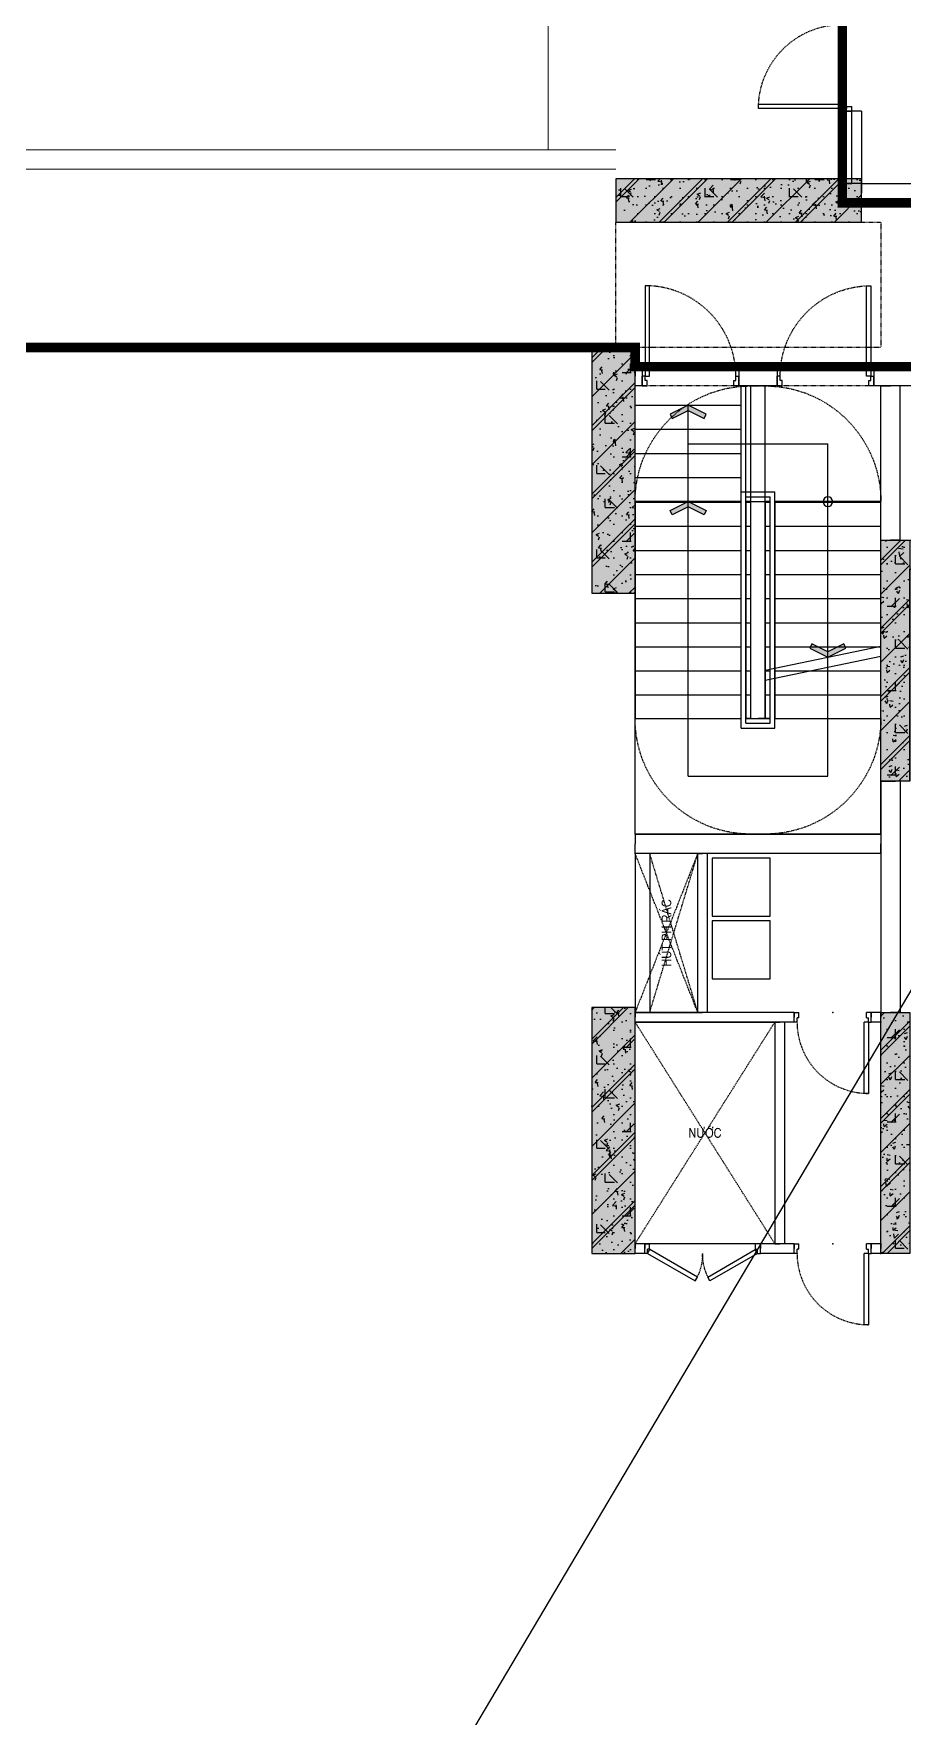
# Model space of a CAD drawing. Header units: millimetres. Extents: x 379264 to 1158416, y -283062 to 356890.
# Drawn here: x 977436.7 to 977617.1, y -9033.1 to -8683.7 of the extents above; entities that cross this region are included whole.
import ezdxf
from ezdxf.enums import TextEntityAlignment as Align

# ---------------------------------------------------------------- set-up
doc = ezdxf.new("R2010")
doc.units = ezdxf.units.MM
for name, pattern in [('CENTER', [2, 1.25, -0.25, 0.25, -0.25]), ('keyplan TANG 1$0$Core 1A$0$Hidden10.5', [1.5, 1, -0.5]), ('keyplan TANG 1$0$mb tang 1 TWC$0$Core 1A$0$Hidden10.5', [1.5, 1, -0.5]), ('keyplan TANG 1$0$mb tang 1 TWC$0$Hidden10.5', [1.5, 1, -0.5]), ('keyplan TANG 1$0$mb tang 1 TWC$0$Hidden21', [3, 2, -1])]:
    doc.linetypes.add(name, pattern=pattern)
for name, color, linetype in [('12PM. GRID', 8, 'CENTER'), ('BLOCK A - CHI TIET THANG 1$0$Dim 100', 1, 'Continuous'), ('BLOCK C - CHI TIET THANG 8$0$DnW', 20, 'Continuous'), ('keyplan TANG 1$0$Concrete Line', 250, 'Continuous'), ('keyplan TANG 1$0$mb tang 1 TWC$0$Brick Wall', 250, 'Continuous'), ('keyplan TANG 1$0$mb tang 1 TWC$0$Concrete Line', 250, 'Continuous'), ('keyplan TANG 1$0$mb tang 1 TWC$0$Curtain Line', 250, 'Continuous'), ('keyplan TANG 1$0$mb tang 1 TWC$0$Door', 250, 'Continuous'), ('keyplan TANG 1$0$mb tang 1 TWC$0$Furniture', 250, 'Continuous'), ('keyplan TANG 1$0$mb tang 1 TWC$0$Glass', 250, 'Continuous'), ('keyplan TANG 1$0$mb tang 1 TWC$0$Lift Car', 250, 'Continuous'), ('keyplan TANG 1$0$mb tang 1 TWC$0$Opening Hidden', 250, 'keyplan TANG 1$0$mb tang 1 TWC$0$Core 1A$0$Hidden10.5'), ('keyplan TANG 1$0$mb tang 1 TWC$0$Opening Line', 250, 'Continuous'), ('keyplan TANG 1$0$mb tang 1 TWC$0$Opening Text', 250, 'Continuous'), ('keyplan TANG 1$0$mb tang 1 TWC$0$Staircase', 250, 'Continuous'), ('keyplan TANG 1$0$mb tang 1 TWC$0$Staircase Break', 250, 'Continuous'), ('keyplan TANG 1$0$mb tang 1 TWC$0$Staircase Direction', 250, 'Continuous'), ('keyplan TANG 1$0$mb tang 1 TWC$0$Staircase Hidden', 250, 'keyplan TANG 1$0$mb tang 1 TWC$0$Hidden21'), ('keyplan TANG 1$0$MB_Cot tang 1$0$Concrete Hatch', 250, 'Continuous'), ('keyplan TANG 1$0$MB_Cot tang 1$0$Concrete Line', 250, 'Continuous'), ('keyplan TANG 1$0$MB_Cot tang 1$0$Concrete Solid', 250, 'Continuous'), ('keyplan TANG 1$0$Opening Hidden', 250, 'keyplan TANG 1$0$Core 1A$0$Hidden10.5'), ('keyplan TANG 1$0$Opening Line', 250, 'Continuous'), ('keyplan TANG 1$0$Opening Text', 250, 'Continuous')]:
    doc.layers.add(name, color=color, linetype=linetype)
for name, color, linetype, lineweight in [('keyplan TANG 1$0$Hatch vat lieu', 250, 'Continuous', 5), ('keyplan TANG 1$0$mb tang 1 TWC$0$Ghi chu ban ve', 250, 'Continuous', 20), ('keyplan TANG 1$0$Net Thay khac', 250, 'Continuous', 15)]:
    doc.layers.add(name, color=color, linetype=linetype, lineweight=lineweight)
doc.styles.add('[PMDC2013]STYLE', font='arial.ttf', dxfattribs={"width": 0.8})
doc.styles.add('keyplan TANG 1$0$mb tang 1 TWC$0$Core 1A$0$VNI-HelveC', font='VHELVCN_0.TTF')
doc.styles.add('keyplan TANG 1$0$mb tang 1 TWC$0$VNI-HelveC', font='VHELVCN_0.TTF')
doc.styles.add('keyplan TANG 1$0$VNI-HelveC', font='VHELVCN_0.TTF')
doc.dimstyles.new('BLOCK A - CHI TIET THANG 1$0$Dim 50 (A1-A2)', dxfattribs={"dimscale": 50, "dimtxt": 2.5, "dimasz": 0.7, "dimexe": 1, "dimexo": 1, "dimgap": 1, "dimtad": 1, "dimdec": 0, "dimzin": 12, "dimdsep": 46, "dimtxsty": '[PMDC2013]STYLE', "dimblk": 'ARCHTICK', "dimcen": 0, "dimdle": 1, "dimclrd": 2, "dimclre": 2, "dimclrt": 4, "dimadec": 0, "dimazin": 0, "dimtfac": 1, "dimtdec": 0, "dimtix": 1, "dimtmove": 2, "dimatfit": 3, "dimldrblk": 'ARCHTICK', "dimfxl": 1, "dimtolj": 1, "dimtzin": 0, "dimarcsym": 0})

# ---------------------------------------------------------------- blocks, each defined once
blk = doc.blocks.new('*U28')
at = {"layer": 'keyplan TANG 1$0$Opening Hidden'}
for p, q in [((0, 0), (500, 1650)), ((500, 0), (0, 1650))]:
    blk.add_line(p, q, dxfattribs=at)
at = {"layer": 'keyplan TANG 1$0$Opening Line'}
blk.add_lwpolyline([(0, 0), (500, 5.684341886080801e-14), (500, 1650), (0, 1650)], close=True, dxfattribs=at)
at = {"layer": 'keyplan TANG 1$0$Opening Text', "style": 'keyplan TANG 1$0$VNI-HelveC'}
blk.add_attdef('OPENING', text='', height=100, dxfattribs=at).set_placement((750, 1325.000000000007), align=Align.MIDDLE_CENTER)
blk = doc.blocks.new('keyplan TANG 1$0$A$Cec98b088')
at = {"layer": 'keyplan TANG 1$0$Opening Line'}
blk.add_blockref('*U28', (77201.54539237634, 14749.74043433764), dxfattribs=at)
blk = doc.blocks.new('keyplan TANG 1$0$mb tang 1 TWC$0$Door 1800-1')
at = {"color": 0, "linetype": 'ByBlock'}
for p, q in [((29.99999962575384, 100.0000000003201), (29.9999996257684, 970.0000000003201)), ((29.9999996257684, 970.0000000003201), (74.9999996257684, 970.0000000003201)), ((74.9999996257684, 970.0000000003201), (74.99999962575384, 100.0000000003201)), ((1724.999999999985, 970.0000000003201), (1725, 100.0000000003201)), ((1769.999999999985, 970.0000000003201), (1724.999999999985, 970.0000000003201)), ((1770, 100.0000000003201), (1769.999999999985, 970.0000000003201)), ((29.99999962575384, 100.0000000003201), (-3.742461558431387e-07, 100.000000000131)), ((-3.742461558431387e-07, 100.000000000131), (0, 0)), ((0, 0), (50, 4.074536263942719e-10)), ((29.99999962575384, 100.0000000003201), (29.99999979416316, 55.00000000033469)), ((29.99999962575384, 100.0000000003201), (74.99999962575384, 100.0000000003201)), ((49.99999979417771, 55.00000000046566), (29.99999979416316, 55.00000000033469)), ((49.99999979417771, 55.00000000046566), (50, 4.074536263942719e-10)), ((1770, 100.0000000003201), (1725, 100.0000000003201)), ((1749.999999831576, 55.00000000046566), (1769.999999831591, 55.00000000033469)), ((1749.999999831576, 55.00000000046566), (1749.999999625754, 4.074536263942719e-10)), ((1799.999999625754, 0), (1749.999999625754, 4.074536263942719e-10)), ((1770, 100.0000000003201), (1800, 100.000000000131)), ((1770, 100.0000000003201), (1769.999999831591, 55.00000000033469)), ((1800, 100.000000000131), (1799.999999625754, 0))]:
    blk.add_line(p, q, dxfattribs=at)
at = {"color": 0, "linetype": 'keyplan TANG 1$0$mb tang 1 TWC$0$Hidden10.5'}
for centre, start, end in [((29.99999962575384, 100.0000000003201), 0, 90), ((1770, 100.0000000003201), 90, 180)]:
    blk.add_arc(centre, 870.0000001871231, start, end, dxfattribs=at)
blk = doc.blocks.new('*U169')
at = {"layer": 'keyplan TANG 1$0$mb tang 1 TWC$0$Door'}
blk.add_blockref('keyplan TANG 1$0$mb tang 1 TWC$0$Door 1800-1', (0, 0), dxfattribs=at)
blk = doc.blocks.new('keyplan TANG 1$0$mb tang 1 TWC$0$A$C1c2797fe')
at = {"layer": 'keyplan TANG 1$0$mb tang 1 TWC$0$Brick Wall'}
for p, q in [((82000.24281773671, 21450.00000999356), (79525.24281748233, 21449.99998584425)), ((79525.24281748233, 21449.99998584425), (79525.24281845806, 21349.99998584425)), ((79525.24281943378, 21249.99998584425), (79525.24281845806, 21349.99998584425)), ((82000.24281773671, 21450.00000999356), (82000.24281871243, 21350.00000999356)), ((82000.24281968817, 21250.00000999356), (82000.24281871243, 21350.00000999356)), ((82000.24281968817, 21250.00000999356), (79525.24281943378, 21249.99998584425))]:
    blk.add_line(p, q, dxfattribs=at)
blk = doc.blocks.new('keyplan TANG 1$0$mb tang 1 TWC$0$Arrow 60')
at = {"linetype": 'ByBlock', "lineweight": -2}
h = blk.add_hatch(color=0, dxfattribs=at)
h.paths.add_polyline_path([(1.875, 0.9375000000000001), (1.651393202249892, 1.384713595499924), (0, 0.5590169943748364), (-1.651393202250176, 1.384713595499924), (-1.875, 0.9375000000001494), (0, 0)], flags=17)
h.paths.add_polyline_path([(1.651393202249892, 1.384713595499925), (1.875, 0.9375), (0, 0), (-1.875, 0.9375000000001492), (-1.651393202250176, 1.384713595499925), (0, 0.5590169943748364)])
blk.add_hatch(color=0, dxfattribs=at).paths.add_polyline_path([(1.651393202249892, 1.384713595499925), (1.875, 0.9375), (0, 0), (-1.875, 0.9375000000001492), (-1.651393202250176, 1.384713595499925), (0, 0.5590169943748364)])
at = {"color": 0, "linetype": 'ByBlock', "lineweight": -2}
blk.add_lwpolyline([(1.651393202249892, 1.384713595499925), (1.875, 0.9375), (0, 0), (-1.875, 0.9375000000001492), (-1.651393202250176, 1.384713595499925), (0, 0.5590169943748364)], close=True, dxfattribs=at)
blk = doc.blocks.new('keyplan TANG 1$0$mb tang 1 TWC$0$Dot')
at = {"linetype": 'ByBlock', "lineweight": -2}
h = blk.add_hatch(color=0, dxfattribs=at)
edge = h.paths.add_edge_path()
edge.add_arc((0, 0), 0.5, 0, 360)
at = {"color": 0, "linetype": 'ByBlock', "lineweight": -2}
blk.add_line((-1.110223024625157e-16, -1), (5.551115123125783e-17, 1), dxfattribs=at)
blk.add_circle((0, 0), 0.5, dxfattribs=at)
blk = doc.blocks.new('*U164')
at = {"layer": 'keyplan TANG 1$0$mb tang 1 TWC$0$Staircase'}
h = blk.add_hatch(dxfattribs=at)
h.set_pattern_fill('_USER', color=256, scale=250, angle=90, pattern_type=0)
h.set_pattern_definition([(90, (2200, 2550), (-250, 1.530808498934192e-14), [])])
h.paths.add_polyline_path([(1200, 2550), (3450, 2550), (3450, 1450), (1200, 1450)])
h.paths.add_polyline_path([(1200, 1400), (3450, 1400), (3450, 1350), (1200, 1350)])
h.paths.add_polyline_path([(1200, 1200), (3450, 1200), (3450, 1150), (1200, 1150)])
h.paths.add_polyline_path([(1200, 1100), (3450.000000000001, 1100), (3450.000000000001, 0), (1200, 0)])
for p, q in [((0, 0), (0, 2550)), ((0, 2550), (4650, 2550)), ((1200, 1450), (1200, 2550)), ((3450, 1450), (3450, 2550)), ((1100, 1100), (1100, 1450)), ((1100, 1450), (3550, 1450)), ((1150, 1150), (1150, 1400)), ((1150, 1400), (3500, 1400)), ((1200, 1150), (1200, 1400)), ((1200, 1400), (1200, 1350)), ((3450, 1150), (3450, 1400)), ((3500, 1150), (3500, 1400)), ((3550, 1100), (3550, 1450)), ((1200, 1350), (3450, 1350)), ((1100, 1100), (3550, 1100)), ((1150, 1150), (3500, 1150)), ((1200, 1200), (3450, 1200)), ((1200, 1200), (1200, 1150)), ((1200, 0), (1200, 1100)), ((3450, 0), (3450, 1100)), ((0, 0), (4650, 0))]:
    blk.add_line(p, q, dxfattribs=at)
for points in [[(1200, 2550), (3450, 2550), (3450, 1450), (1200, 1450)], [(1200, 1400), (3450, 1400), (3450, 1350), (1200, 1350)], [(1200, 1200), (3450, 1200), (3450, 1150), (1200, 1150)], [(1200, 1100), (3450.000000000001, 1100), (3450.000000000001, 0), (1200, 0)]]:
    blk.add_lwpolyline(points, close=True, dxfattribs=at)
at = {"layer": 'keyplan TANG 1$0$mb tang 1 TWC$0$Staircase Break'}
for p, q in [((1597.852911065573, 1350), (1847.852911065573, 2550)), ((1700, 1350), (1950, 2550))]:
    blk.add_line(p, q, dxfattribs=at)
at = {"layer": 'keyplan TANG 1$0$mb tang 1 TWC$0$Staircase Direction'}
for p, q in [((599.9999999999999, 550), (599.9999999999997, 2000)), ((599.9999999999997, 2000), (4050.000000000002, 2000)), ((4050.000000000001, 550), (4050.000000000002, 2000)), ((599.9999999999999, 550), (4050.000000000001, 550))]:
    blk.add_line(p, q, dxfattribs=at)
at = {"layer": 'keyplan TANG 1$0$mb tang 1 TWC$0$Staircase Hidden'}
for p, q in [((4650, 2550), (4650, 0)), ((4650.000000000001, 1200), (4650.000000000001, 1350))]:
    blk.add_line(p, q, dxfattribs=at)
for centre, start, end in [((1200, 1350), 90, 180), ((3450.000000000001, 1350), 7.016709298534877e-15, 90), ((1200, 1200), 180, 270), ((3450.000000000001, 1200), 270, 7.016709298534877e-15)]:
    blk.add_arc(centre, 1200, start, end, dxfattribs=at)
at = {"layer": 'keyplan TANG 1$0$mb tang 1 TWC$0$Staircase Direction', "yscale": 100, "zscale": 100}
for name, p, xscale, rotation in [('keyplan TANG 1$0$mb tang 1 TWC$0$Arrow 60', (1835.416666666667, 2000), 100, 270), ('keyplan TANG 1$0$mb tang 1 TWC$0$Dot', (3450, 2000), 100, 270), ('keyplan TANG 1$0$mb tang 1 TWC$0$Arrow 60', (3450, 550), -100, 90)]:
    blk.add_blockref(name, p, dxfattribs=dict(at, xscale=xscale, rotation=rotation))
blk = doc.blocks.new('keyplan TANG 1$0$mb tang 1 TWC$0$Door 1000-1')
at = {"color": 0, "linetype": 'ByBlock'}
blk.add_lwpolyline([(30, 100), (75, 100), (75, 1040.000000000015), (30, 1040.000000000015)], close=True, dxfattribs=at)
for points in [[(50, 55), (30, 55), (30, 100), (0, 100), (0, 0), (50, 0), (50, 55)], [(950.0000000000146, 55), (970.0000000000146, 55), (970.0000000000146, 100), (1000.000000000015, 100), (1000.000000000015, 0), (950.0000000000146, 0), (950.0000000000146, 55)]]:
    blk.add_lwpolyline(points, dxfattribs=at)
at = {"color": 0, "linetype": 'keyplan TANG 1$0$mb tang 1 TWC$0$Hidden10.5'}
blk.add_arc((30, 100), 940.0000000000146, 0, 90, dxfattribs=at)
blk = doc.blocks.new('*U1418')
at = {"layer": 'keyplan TANG 1$0$mb tang 1 TWC$0$Door', "xscale": -1, "rotation": 180}
blk.add_blockref('keyplan TANG 1$0$mb tang 1 TWC$0$Door 1000-1', (0, 110), dxfattribs=at)
blk = doc.blocks.new('keyplan TANG 1$0$mb tang 1 TWC$0$Door 800-1')
at = {"color": 0, "linetype": 'ByBlock'}
for p, q in [((29.99999962575384, 100.0000000003201), (29.9999996257684, 840.0000000003201)), ((29.9999996257684, 840.0000000003201), (74.9999996257684, 840.0000000003201)), ((74.9999996257684, 840.0000000003201), (74.99999962575384, 100.0000000003201)), ((29.99999962575384, 100.0000000003201), (-3.742461558431387e-07, 100.000000000131)), ((-3.742461558431387e-07, 100.000000000131), (0, 0)), ((0, 0), (50, 4.074536263942719e-10)), ((29.99999962575384, 100.0000000003201), (29.99999979416316, 55.00000000033469)), ((29.99999962575384, 100.0000000003201), (74.99999962575384, 100.0000000003201)), ((49.99999979417771, 55.00000000046566), (29.99999979416316, 55.00000000033469)), ((49.99999979417771, 55.00000000046566), (50, 4.074536263942719e-10)), ((749.9999999304418, 55.00000000046566), (769.9999999304564, 55.00000000033469)), ((749.9999999304418, 55.00000000046566), (749.9999997246196, 4.074536263942719e-10)), ((799.9999997246196, 0), (749.9999997246196, 4.074536263942719e-10)), ((770.0000000988657, 100.0000000003201), (800.0000000988657, 100.000000000131)), ((770.0000000988657, 100.0000000003201), (769.9999999304564, 55.00000000033469)), ((800.0000000988657, 100.000000000131), (799.9999997246196, 0))]:
    blk.add_line(p, q, dxfattribs=at)
at = {"color": 0, "linetype": 'keyplan TANG 1$0$mb tang 1 TWC$0$Hidden10.5'}
blk.add_arc((29.99999962575384, 100.0000000003201), 740, 0, 90, dxfattribs=at)
for p in [(-100, 100), (-100, 0), (399.9999998623098, -1.496984622855294e-06)]:
    blk.add_point(p)
blk = doc.blocks.new('*U1419')
at = {"layer": 'keyplan TANG 1$0$mb tang 1 TWC$0$Door', "xscale": -1}
blk.add_blockref('keyplan TANG 1$0$mb tang 1 TWC$0$Door 800-1', (799.9999997246196, 0), dxfattribs=at)
blk = doc.blocks.new('*U165')
at = {"layer": 'keyplan TANG 1$0$mb tang 1 TWC$0$Opening Hidden'}
for p, q in [((0, 0), (1650, 650)), ((1650, 0), (0, 650))]:
    blk.add_line(p, q, dxfattribs=at)
at = {"layer": 'keyplan TANG 1$0$mb tang 1 TWC$0$Opening Line'}
blk.add_lwpolyline([(0, 0), (1650, 5.684341886080801e-14), (1650, 650), (0, 650)], close=True, dxfattribs=at)
at = {"layer": 'keyplan TANG 1$0$mb tang 1 TWC$0$Ghi chu ban ve', "style": 'keyplan TANG 1$0$mb tang 1 TWC$0$Core 1A$0$VNI-HelveC'}
blk.add_attdef('OPENING', text='', height=100, dxfattribs=at).set_placement((824.9999999999999, 324.9999999999637), align=Align.MIDDLE_CENTER)
blk = doc.blocks.new('keyplan TANG 1$0$mb tang 1 TWC$0$Door 1200 Riser')
at = {"color": 0, "linetype": 'ByBlock'}
for p, q in [((29.99999962575384, 100.0000000003201), (523.6344799449436, 385.0000000938708)), ((523.6344799449432, 385.0000000938714), (546.1344799449436, 346.028856923571)), ((676.3655196808106, 385.0000000938714), (653.8655196808103, 346.028856923571)), ((1170, 100.0000000003201), (676.3655196808103, 385.0000000938708)), ((546.1344799449436, 346.028856923571), (52.49999962575374, 61.02885683002034)), ((653.8655196808103, 346.028856923571), (1147.5, 61.02885683002034)), ((29.99999962575384, 100.0000000003201), (-3.742461558431387e-07, 100.000000000131)), ((-3.742461558431387e-07, 100.000000000131), (0, 0)), ((0, 0), (50, 4.074536263942719e-10)), ((29.99999962575384, 100.0000000003201), (29.99999979416316, 55.00000000033469)), ((29.99999962575384, 100.0000000003201), (52.49999962575374, 61.02885683002034)), ((49.99999979417771, 55.00000000046566), (29.99999979416316, 55.00000000033469)), ((49.99999979417771, 55.00000000046566), (50, 4.074536263942719e-10)), ((1170, 100.0000000003201), (1147.5, 61.02885683002034)), ((1149.999999831576, 55.00000000046566), (1169.999999831591, 55.00000000033469)), ((1149.999999831576, 55.00000000046566), (1149.999999625754, 4.074536263942719e-10)), ((1199.999999625754, 0), (1149.999999625754, 4.074536263942719e-10)), ((1170, 100.0000000003201), (1200, 100.000000000131)), ((1170, 100.0000000003201), (1169.999999831591, 55.00000000033469)), ((1200, 100.000000000131), (1199.999999625754, 0))]:
    blk.add_line(p, q, dxfattribs=at)
at = {"color": 0, "linetype": 'keyplan TANG 1$0$mb tang 1 TWC$0$Hidden10.5'}
for centre, start, end in [((29.99999962575384, 100.0000000003201), 359.9999999999799, 29.99999999999874), ((1170, 100.0000000003201), 150.0000000000037, 180.0000000000201)]:
    blk.add_arc(centre, 570.0000001871231, start, end, dxfattribs=at)
blk = doc.blocks.new('*U167')
at = {"layer": 'keyplan TANG 1$0$mb tang 1 TWC$0$Door'}
blk.add_blockref('keyplan TANG 1$0$mb tang 1 TWC$0$Door 1200 Riser', (0, 0), dxfattribs=at)
blk = doc.blocks.new('*U168')
at = {"layer": 'keyplan TANG 1$0$mb tang 1 TWC$0$Opening Hidden'}
for p, q in [((0, 0), (1450, 2300)), ((1450, 0), (0, 2300))]:
    blk.add_line(p, q, dxfattribs=at)
at = {"layer": 'keyplan TANG 1$0$mb tang 1 TWC$0$Opening Line'}
blk.add_lwpolyline([(0, 0), (1450, 5.684341886080801e-14), (1450, 2300), (0, 2300)], close=True, dxfattribs=at)
at = {"layer": 'keyplan TANG 1$0$mb tang 1 TWC$0$Opening Text', "style": 'keyplan TANG 1$0$mb tang 1 TWC$0$VNI-HelveC'}
blk.add_attdef('OPENING', text='', height=100, dxfattribs=at).set_placement((725, 1150), align=Align.MIDDLE_CENTER)
blk = doc.blocks.new('keyplan TANG 1$0$mb tang 1 TWC$0$A$C20BE7445')
at = {"layer": 'keyplan TANG 1$0$mb tang 1 TWC$0$Brick Wall'}
for p, q in [((77125.24281943376, 21449.99998584425), (77050.24281943377, 21449.99998584425)), ((77050.24281943377, 21449.99998584425), (77050.24281943377, 21349.99998584425)), ((77050.24281943377, 21249.99998584425), (77050.24281943377, 21349.99998584425)), ((77125.24281943376, 21449.99998584425), (77125.24281943376, 21349.99998584425)), ((77125.24281943376, 21249.99998584425), (77125.24281943376, 21349.99998584425)), ((78525.24281943377, 21449.99998584425), (78125.24281943377, 21449.99998584425)), ((78125.24281943377, 21449.99998584425), (78125.24281943377, 21349.99998584425)), ((78125.24281943377, 21249.99998584425), (78125.24281943377, 21349.99998584425)), ((78525.24281943377, 21449.99998584425), (78525.24281943377, 21349.99998584425)), ((78525.24281943377, 21249.99998584425), (78525.24281943377, 21349.99998584425)), ((77125.24281943376, 21249.99998584425), (77050.24281943377, 21249.99998584425)), ((78525.24281943377, 21249.99998584425), (78125.24281943377, 21249.99998584425)), ((78250.24281943377, 17799.99998584425), (78250.24281943377, 21249.99998584425)), ((78250.24281943377, 21249.99998584425), (78325.24281943377, 21249.99998584425)), ((78400.24281943377, 21249.99998584425), (78325.24281943377, 21249.99998584425)), ((78400.24281943377, 17799.99998584425), (78400.24281943377, 21249.99998584425)), ((79600.24281943377, 19649.99999474955), (79600.24281943377, 21249.99998584425)), ((79600.24281943377, 21249.99998584425), (79700.24281943377, 21249.99998584425)), ((79800.24281943377, 21249.99998584425), (79700.24281943377, 21249.99998584425)), ((79800.24281943377, 19649.99999474955), (79800.24281943377, 21249.99998584425)), ((79600.24281943377, 19649.99999474955), (79700.24281943377, 19649.99999474955)), ((79800.24281943377, 19649.99999474955), (79700.24281943377, 19649.99999474955)), ((78250.24281943377, 17799.99998584425), (78325.24281943377, 17799.99998584425)), ((78400.24281943377, 17799.99998584425), (78325.24281943377, 17799.99998584425)), ((79600.24281943377, 17150), (79700.24281943377, 17150)), ((79600.24281943377, 17150), (79600.24281943377, 14750)), ((79800.24281943377, 17150), (79700.24281943377, 17150)), ((79800.24281943377, 17150), (79800.24281943377, 14750)), ((79600.24281943377, 16599.99999109469), (77049.99999999997, 16599.99999109469)), ((77049.99999999997, 16599.99999109469), (77049.99999999997, 16499.99999109469)), ((79600.24281943377, 16599.99999109469), (79600.24281943377, 16499.99999109469)), ((77049.99999999997, 16399.99999109469), (77049.99999999997, 16499.99999109469)), ((79600.24281943377, 16399.99999109469), (79600.24281943377, 16499.99999109469)), ((79600.24281943377, 16399.99999109469), (77049.99999999997, 16399.99999109469)), ((77700.24278279336, 14749.7404343636), (77700.24278279336, 16399.74039738707)), ((77700.24278279336, 16399.74039738707), (77750.24278279336, 16399.74039738707)), ((77800.24278279336, 16399.74039738707), (77750.24278279336, 16399.74039738707)), ((77800.24278279336, 14749.7404343636), (77800.24278279336, 16399.74039738707)), ((78700.24281943377, 14749.7404343636), (77049.99999999997, 14749.7404343636)), ((77049.99999999997, 14749.7404343636), (77049.99999999997, 14699.7404343636)), ((77049.99999999997, 14649.7404343636), (77049.99999999997, 14699.7404343636)), ((77700.24278279336, 14749.7404343636), (77750.24278279336, 14749.7404343636)), ((77800.24278279336, 14749.7404343636), (77750.24278279336, 14749.7404343636)), ((78700.24281943377, 14749.7404343636), (78700.24281943377, 14699.7404343636)), ((78700.24281943377, 14649.7404343636), (78700.24281943377, 14699.7404343636)), ((79600.24281943377, 14749.7404343636), (79500.24281943377, 14749.7404343636)), ((79500.24281943377, 14749.7404343636), (79500.24281943377, 14699.7404343636)), ((79500.24281943377, 14649.7404343636), (79500.24281943377, 14699.7404343636)), ((79600.24281943377, 14750), (79700.24281943377, 14750)), ((79600.24281943377, 14749.7404343636), (79600.24281943377, 14699.7404343636)), ((79600.24281943377, 14649.7404343636), (79600.24281943377, 14699.7404343636)), ((79800.24281943377, 14750), (79700.24281943377, 14750)), ((78700.24281943377, 14649.7404343636), (77049.99999999997, 14649.7404343636)), ((78500.24281943377, 14649.7404343636), (78550.24281943377, 14649.7404343636)), ((78500.24281943377, 14649.7404343636), (78500.24281943377, 12350)), ((78600.24281943377, 14649.7404343636), (78550.24281943377, 14649.7404343636)), ((78600.24281943377, 14649.7404343636), (78600.24281943377, 12350)), ((79600.24281943377, 14649.7404343636), (79500.24281943377, 14649.7404343636)), ((77150.00000018711, 12350), (77049.99999999997, 12350)), ((77049.99999999997, 12350), (77049.99999999997, 12300)), ((77049.99999999997, 12250), (77049.99999999997, 12300)), ((77150.00000018711, 12250), (77049.99999999997, 12250)), ((77150.00000018711, 12350), (77150.00000018711, 12300)), ((77150.00000018711, 12250), (77150.00000018711, 12300)), ((78700.24281943377, 12350), (78350.00000018711, 12350)), ((78350.00000018711, 12350), (78350.00000018711, 12300)), ((78350.00000018711, 12250), (78350.00000018711, 12300)), ((78700.24281943377, 12250), (78350.00000018711, 12250)), ((78500.24281943377, 12350), (78550.24281943377, 12350)), ((78600.24281943377, 12350), (78550.24281943377, 12350)), ((78700.24281943377, 12350), (78700.24281943377, 12300)), ((78700.24281943377, 12250), (78700.24281943377, 12300)), ((79600.24281943377, 12350), (79500.24281943377, 12350)), ((79500.24281943377, 12350), (79500.24281943377, 12300)), ((79500.24281943377, 12250), (79500.24281943377, 12300)), ((79600.24281943377, 12250), (79500.24281943377, 12250)), ((79600.24281943377, 12350), (79600.24281943377, 12300)), ((79600.24281943377, 12250), (79600.24281943377, 12300))]:
    blk.add_line(p, q, dxfattribs=at)
at = {"layer": 'keyplan TANG 1$0$mb tang 1 TWC$0$Furniture'}
for points in [[(77850.24281943377, 15749.99999109469), (78450.24281943377, 15749.99999109469), (78450.24281943377, 16349.99999109469), (77850.24281943377, 16349.99999109469)], [(77850.24281943377, 15099.99999670824), (78450.24281943377, 15099.99999670824), (78450.24281943377, 15699.99999670824), (77850.24281943377, 15699.99999670824)]]:
    blk.add_lwpolyline(points, close=True, dxfattribs=at)
at = {"layer": 'keyplan TANG 1$0$mb tang 1 TWC$0$Lift Car'}
for p, q in [((84000.24281943377, 19650), (84000.24281943377, 20249.999999999935)), ((84000.24281943377, 20249.999999999935), (87200.24281943377, 20250.000000000007)), ((87200.24281943377, 20250.000000000007), (87200.24281943377, 17150)), ((84300.24281943377, 19350), (84300.24281943377, 19949.99999999994)), ((84300.24281943377, 19949.99999999994), (86900.24281943377, 19950)), ((86900.24281943377, 19950), (86900.24281943377, 17150)), ((79600.24281943377, 17150), (79600.24281943377, 19650)), ((79600.24281943377, 19650), (84000.24281943377, 19650)), ((79900.24281943377, 17150), (79900.24281943377, 19350)), ((79900.24281943377, 19350), (84300.24281943377, 19350)), ((79600.24281943377, 17150), (79750.24281943377, 17150)), ((79900.24281943377, 17150), (79750.24281943377, 17150)), ((86900.24281943377, 17150), (87050.24281943377, 17150)), ((87200.24281943377, 17150), (87050.24281943377, 17150))]:
    blk.add_line(p, q, dxfattribs=at)
blk.add_lwpolyline([(79600.24281943377, 14750), (79900.24281943377, 14750), (79900.24281943377, 12249.99999999988), (79600.24281943377, 12249.99999999988)], close=True, dxfattribs=at)
at = {"layer": 'keyplan TANG 1$0$mb tang 1 TWC$0$Staircase'}
for p, q in [((77050.24281943377, 21049.99998584425), (78150.24281943377, 21049.99998584425)), ((77050.24281943377, 20799.99998584425), (78150.24281943377, 20799.99998584425)), ((77050.24281943377, 20549.99998584425), (78150.24281943377, 20549.99998584425)), ((77050.24281943377, 20299.99998584425), (78150.24281943377, 20299.99998584425))]:
    blk.add_line(p, q, dxfattribs=at)
for points in [[(78149.24281943377, 20049.99998584425), (78149.24281943377, 21249.99998584425)], [(78199.24281943377, 20049.99998584425), (78199.24281943377, 21249.99998584425)]]:
    blk.add_lwpolyline(points, dxfattribs=at)
at = {"layer": 'keyplan TANG 1$0$mb tang 1 TWC$0$Staircase Direction'}
blk.add_line((77600.24281943377, 19799.99998584425), (77600.24281943377, 21049.99998584425), dxfattribs=at)
blk.add_blockref('keyplan TANG 1$0$mb tang 1 TWC$0$A$C1c2797fe', (0, 0))
at = {"xscale": -1, "rotation": 270}
blk.add_blockref('*U164', (77050.24281943377, 16599.99998584425), dxfattribs=at)
at = {"rotation": 90}
blk.add_blockref('*U165', (77700.24280464315, 14749.74039738707), dxfattribs=at).add_auto_attribs({'OPENING': 'HUÙT PH.RAÙC'})
at = {"layer": 'keyplan TANG 1$0$mb tang 1 TWC$0$Door', "xscale": -1, "rotation": 180}
for name, p in [('*U1418', (77125.24281943376, 21359.99998584425)), ('*U1419', (78700.24281977059, 14749.7404343636)), ('*U167', (77150.00000037422, 12350)), ('*U1419', (78700.24281984544, 12350))]:
    blk.add_blockref(name, p, dxfattribs=at)
at = {"layer": 'keyplan TANG 1$0$mb tang 1 TWC$0$Door', "rotation": 180}
blk.add_blockref('*U1418', (79525.24281943378, 21359.99998584425), dxfattribs=at)
at = {"layer": 'keyplan TANG 1$0$mb tang 1 TWC$0$Furniture'}
ref = blk.add_blockref('*U168', (78500.24283279176, 12349.99999287573), dxfattribs=dict(at, xscale=-1))
ref.add_attrib('OPENING', 'NÖÔÙC', dxfattribs={"layer": 'keyplan TANG 1$0$mb tang 1 TWC$0$Opening Text', "height": 100, "style": 'keyplan TANG 1$0$mb tang 1 TWC$0$VNI-HelveC'}).set_placement((77775.24283279176, 13499.99999287573), align=Align.MIDDLE_CENTER)
at = {"layer": 'keyplan TANG 1$0$mb tang 1 TWC$0$Staircase Direction', "xscale": -100, "yscale": 100, "zscale": 100, "rotation": 180}
blk.add_blockref('keyplan TANG 1$0$mb tang 1 TWC$0$Arrow 60', (77600.24281943377, 21049.99998584424), dxfattribs=at)
blk = doc.blocks.new('*U1380')
at = {"layer": 'keyplan TANG 1$0$MB_Cot tang 1$0$Concrete Hatch'}
h = blk.add_hatch(dxfattribs=at)
h.set_pattern_fill('CONCRETE', color=256, scale=50, style=0, pattern_type=2)
h.set_pattern_definition([(45, (0, -2300), (-176.7766952966369, 176.7766952966369), []), (45, (0, -2250), (-353.5533905932737, 353.5533905932738), []), (49.99999999999999, (0, -2300), (358.6300913003767, -31.37606749129755), [37.5, -412.5]), (355, (0, -2300), (-69.3756668065, 376.0960668500059), [30, -330]), (100.4514, (29.88584, -2302.614669999999), (289.2546908570108, 344.7197710304768), [31.870095, -350.571056]), (46.18420000000001, (0, -2200), (533.6205243128222, -82.75950716450905), [56.25, -618.75]), (96.6356, (44.46837249999999, -2206.8966535), (467.3313527743517, 487.0589354502209), [47.805144, -525.8565]), (351.1842, (0, -2200), (467.3309725668136, 487.0593004626623), [45, -495]), (21, (50, -2225), (298.4535260592309, -201.3094453326694), [37.5, -412.5]), (326.0000000000001, (50, -2225), (121.6576659607909, 362.5750225234265), [30, -330]), (71.4514, (74.8711165, -2241.775803), (420.111314290745, 161.2652483549762), [31.870095, -350.571056]), (37.50000000000001, (0, -2300), (6.079927658645334, 166.4469269156558), [0, -326, 0, -335, 0, -331.25]), (7.499999999999999, (0, -2300), (131.5347687210743, 197.2058559411801), [0, -191, 0, -318.5, 0, -126.25]), (327.5, (-111.5, -2300), (266.9112180862045, -11.2774358671899), [0, -125, 0, -390, 0, -517.5]), (317.5, (-161.5, -2300), (291.5930846711931, 50.05249116615882), [0, -162.5, 0, -259, 0, -367.5]), (0, (175, -2125), (0, 875), [87.5, -787.5]), (0, (437.5, -1950), (0, 875), [87.5, -787.5]), (0, (262.5, -1600), (0, 875), [87.5, -350, 87.5, -350]), (90, (175, -2125), (-875, 5.35782974626967e-14), [87.5, -787.5]), (90, (262.5, -1600), (-875, 5.35782974626967e-14), [87.5, -787.5]), (90, (525, -1950), (-875, 5.35782974626967e-14), [87.5, -787.5]), (90, (700, -1687.5), (-875, 5.35782974626967e-14), [87.5, -787.5]), (135, (262.5, -2125), (-875.016357447105, 8.881784197001252e-14), [123.76, -1113.7]), (135, (350, -1600), (-875.016357447105, 8.881784197001252e-14), [123.76, -1113.7]), (45, (437.5, -1950), (8.881784197001252e-14, 875.016357447105), [123.76, -247.485, 123.76, -742.455]), (0, (-175, -2300), (87.5, 87.5), [-175, 0])])
h.paths.add_polyline_path([(-200, 150), (-200, -2400), (250, -2400), (250, 150)])
at = {"layer": 'keyplan TANG 1$0$MB_Cot tang 1$0$Concrete Solid'}
blk.add_hatch(color=256, dxfattribs=at).paths.add_polyline_path([(-200, 150), (-200, -2400), (250, -2400), (250, 150)])
at = {"layer": 'keyplan TANG 1$0$MB_Cot tang 1$0$Concrete Line'}
blk.add_lwpolyline([(-200, 150), (-200, -2400), (250, -2400), (250, 150)], close=True, dxfattribs=at)
blk = doc.blocks.new('*U1392')
at = {"layer": 'keyplan TANG 1$0$MB_Cot tang 1$0$Concrete Hatch'}
h = blk.add_hatch(dxfattribs=at)
h.set_pattern_fill('CONCRETE', color=256, scale=50, style=0, pattern_type=2)
h.set_pattern_definition([(45, (2000, -299.9999999998835), (-176.7766952966369, 176.7766952966369), []), (45, (2000, -249.9999999998835), (-353.5533905932737, 353.5533905932738), []), (49.99999999999999, (2000, -299.9999999998835), (358.6300913003767, -31.37606749129755), [37.5, -412.5]), (355, (2000, -299.9999999998835), (-69.3756668065, 376.0960668500059), [30, -330]), (100.4514, (2029.88584, -302.6146699998835), (289.2546908570108, 344.7197710304768), [31.870095, -350.571056]), (46.18420000000001, (2000, -199.9999999998835), (533.6205243128222, -82.75950716450905), [56.25, -618.75]), (96.6356, (2044.4683725, -206.8966534998835), (467.3313527743517, 487.0589354502209), [47.805144, -525.8565]), (351.1842, (2000, -199.9999999998835), (467.3309725668136, 487.0593004626623), [45, -495]), (21, (2050, -224.9999999998835), (298.4535260592309, -201.3094453326694), [37.5, -412.5]), (326.0000000000001, (2050, -224.9999999998835), (121.6576659607909, 362.5750225234265), [30, -330]), (71.4514, (2074.8711165, -241.7758029998835), (420.111314290745, 161.2652483549762), [31.870095, -350.571056]), (37.50000000000001, (2000, -299.9999999998835), (6.079927658645334, 166.4469269156558), [0, -326, 0, -335, 0, -331.25]), (7.499999999999999, (2000, -299.9999999998835), (131.5347687210743, 197.2058559411801), [0, -191, 0, -318.5, 0, -126.25]), (327.5, (1888.5, -299.9999999998835), (266.9112180862045, -11.2774358671899), [0, -125, 0, -390, 0, -517.5]), (317.5, (1838.5, -299.9999999998835), (291.5930846711931, 50.05249116615882), [0, -162.5, 0, -259, 0, -367.5]), (0, (2175, -124.9999999998835), (0, 875), [87.5, -787.5]), (0, (2437.5, 50.00000000011653), (0, 875), [87.5, -787.5]), (0, (2262.5, 400.0000000001165), (0, 875), [87.5, -350, 87.5, -350]), (90, (2175, -124.9999999998835), (-875, 5.35782974626967e-14), [87.5, -787.5]), (90, (2262.5, 400.0000000001165), (-875, 5.35782974626967e-14), [87.5, -787.5]), (90, (2525, 50.00000000011653), (-875, 5.35782974626967e-14), [87.5, -787.5]), (90, (2700, 312.5000000001165), (-875, 5.35782974626967e-14), [87.5, -787.5]), (135, (2262.5, -124.9999999998835), (-875.016357447105, 8.881784197001252e-14), [123.76, -1113.7]), (135, (2350, 400.0000000001165), (-875.016357447105, 8.881784197001252e-14), [123.76, -1113.7]), (45, (2437.5, 50.00000000011653), (8.881784197001252e-14, 875.016357447105), [123.76, -247.485, 123.76, -742.455]), (0, (1825, -299.9999999998835), (87.5, 87.5), [-175, 0])])
h.paths.add_polyline_path([(-250, 100.0000000001164), (-250, -349.9999999999999), (2300, -350), (2300, 100.0000000001164)])
at = {"layer": 'keyplan TANG 1$0$MB_Cot tang 1$0$Concrete Solid'}
blk.add_hatch(color=256, dxfattribs=at).paths.add_polyline_path([(-250, 100.0000000001164), (-250, -349.9999999999999), (2300, -350), (2300, 100.0000000001164)])
at = {"layer": 'keyplan TANG 1$0$MB_Cot tang 1$0$Concrete Line'}
blk.add_lwpolyline([(-250, 100.0000000001164), (-250, -349.9999999999999), (2300, -350), (2300, 100.0000000001164)], close=True, dxfattribs=at)
blk = doc.blocks.new('*U44')
at = {"layer": 'keyplan TANG 1$0$MB_Cot tang 1$0$Concrete Hatch'}
h = blk.add_hatch(dxfattribs=at)
h.set_pattern_fill('CONCRETE', color=256, scale=50, style=0, pattern_type=2)
h.set_pattern_definition([(45, (950, -49.99999999999986), (-176.7766952966369, 176.7766952966369), []), (45, (950, 1.4210854715202e-13), (-353.5533905932737, 353.5533905932738), []), (49.99999999999999, (950, -49.99999999999986), (358.6300913003767, -31.37606749129755), [37.5, -412.5]), (355, (950, -49.99999999999986), (-69.3756668065, 376.0960668500059), [30, -330]), (100.4514, (979.8858399999999, -52.61466999999985), (289.2546908570108, 344.7197710304768), [31.870095, -350.571056]), (46.18420000000001, (950, 50.00000000000014), (533.6205243128222, -82.75950716450905), [56.25, -618.75]), (96.6356, (994.4683725, 43.10334650000013), (467.3313527743517, 487.0589354502209), [47.805144, -525.8565]), (351.1842, (950, 50.00000000000014), (467.3309725668136, 487.0593004626623), [45, -495]), (21, (1000, 25.00000000000014), (298.4535260592309, -201.3094453326694), [37.5, -412.5]), (326.0000000000001, (1000, 25.00000000000014), (121.6576659607909, 362.5750225234265), [30, -330]), (71.4514, (1024.8711165, 8.224197000000146), (420.111314290745, 161.2652483549762), [31.870095, -350.571056]), (37.50000000000001, (950, -49.99999999999986), (6.079927658645334, 166.4469269156558), [0, -326, 0, -335, 0, -331.25]), (7.499999999999999, (950, -49.99999999999986), (131.5347687210743, 197.2058559411801), [0, -191, 0, -318.5, 0, -126.25]), (327.5, (838.5, -49.99999999999986), (266.9112180862045, -11.2774358671899), [0, -125, 0, -390, 0, -517.5]), (317.5, (788.5, -49.99999999999986), (291.5930846711931, 50.05249116615882), [0, -162.5, 0, -259, 0, -367.5]), (0, (1125, 125.0000000000001), (0, 875), [87.5, -787.5]), (0, (1387.5, 300.0000000000001), (0, 875), [87.5, -787.5]), (0, (1212.5, 650.0000000000001), (0, 875), [87.5, -350, 87.5, -350]), (90, (1125, 125.0000000000001), (-875, 5.35782974626967e-14), [87.5, -787.5]), (90, (1212.5, 650.0000000000001), (-875, 5.35782974626967e-14), [87.5, -787.5]), (90, (1475, 300.0000000000001), (-875, 5.35782974626967e-14), [87.5, -787.5]), (90, (1650, 562.5000000000001), (-875, 5.35782974626967e-14), [87.5, -787.5]), (135, (1212.5, 125.0000000000001), (-875.016357447105, 8.881784197001252e-14), [123.76, -1113.7]), (135, (1300, 650.0000000000001), (-875.016357447105, 8.881784197001252e-14), [123.76, -1113.7]), (45, (1387.5, 300.0000000000001), (8.881784197001252e-14, 875.016357447105), [123.76, -247.485, 123.76, -742.455]), (0, (775, -49.99999999999986), (87.5, 87.5), [-175, 0])])
h.paths.add_polyline_path([(-750, 150), (-750, -149.9999999999999), (1750, -150), (1750, 150)])
at = {"layer": 'keyplan TANG 1$0$MB_Cot tang 1$0$Concrete Solid'}
blk.add_hatch(color=256, dxfattribs=at).paths.add_polyline_path([(-750, 150), (-750, -149.9999999999999), (1750, -150), (1750, 150)])
at = {"layer": 'keyplan TANG 1$0$MB_Cot tang 1$0$Concrete Line'}
blk.add_lwpolyline([(-750, 150), (-750, -149.9999999999999), (1750, -150), (1750, 150)], close=True, dxfattribs=at)
blk = doc.blocks.new('*U49')
at = {"layer": 'keyplan TANG 1$0$MB_Cot tang 1$0$Concrete Hatch'}
h = blk.add_hatch(dxfattribs=at)
h.set_pattern_fill('CONCRETE', color=256, scale=50, style=0, pattern_type=2)
h.set_pattern_definition([(45, (-2450, -49.99999999999986), (-176.7766952966369, 176.7766952966369), []), (45, (-2450, 1.4210854715202e-13), (-353.5533905932737, 353.5533905932738), []), (49.99999999999999, (-2450, -49.99999999999986), (358.6300913003767, -31.37606749129755), [37.5, -412.5]), (355, (-2450, -49.99999999999986), (-69.3756668065, 376.0960668500059), [30, -330]), (100.4514, (-2420.11416, -52.61466999999985), (289.2546908570108, 344.7197710304768), [31.870095, -350.571056]), (46.18420000000001, (-2450, 50.00000000000014), (533.6205243128222, -82.75950716450905), [56.25, -618.75]), (96.6356, (-2405.5316275, 43.10334650000013), (467.3313527743517, 487.0589354502209), [47.805144, -525.8565]), (351.1842, (-2450, 50.00000000000014), (467.3309725668136, 487.0593004626623), [45, -495]), (21, (-2400, 25.00000000000014), (298.4535260592309, -201.3094453326694), [37.5, -412.5]), (326.0000000000001, (-2400, 25.00000000000014), (121.6576659607909, 362.5750225234265), [30, -330]), (71.4514, (-2375.1288835, 8.224197000000146), (420.111314290745, 161.2652483549762), [31.870095, -350.571056]), (37.50000000000001, (-2450, -49.99999999999986), (6.079927658645334, 166.4469269156558), [0, -326, 0, -335, 0, -331.25]), (7.499999999999999, (-2450, -49.99999999999986), (131.5347687210743, 197.2058559411801), [0, -191, 0, -318.5, 0, -126.25]), (327.5, (-2561.5, -49.99999999999986), (266.9112180862045, -11.2774358671899), [0, -125, 0, -390, 0, -517.5]), (317.5, (-2611.5, -49.99999999999986), (291.5930846711931, 50.05249116615882), [0, -162.5, 0, -259, 0, -367.5]), (0, (-2275, 125.0000000000001), (0, 875), [87.5, -787.5]), (0, (-2012.5, 300.0000000000001), (0, 875), [87.5, -787.5]), (0, (-2187.5, 650.0000000000001), (0, 875), [87.5, -350, 87.5, -350]), (90, (-2275, 125.0000000000001), (-875, 5.35782974626967e-14), [87.5, -787.5]), (90, (-2187.5, 650.0000000000001), (-875, 5.35782974626967e-14), [87.5, -787.5]), (90, (-1925, 300.0000000000001), (-875, 5.35782974626967e-14), [87.5, -787.5]), (90, (-1750, 562.5000000000001), (-875, 5.35782974626967e-14), [87.5, -787.5]), (135, (-2187.5, 125.0000000000001), (-875.016357447105, 8.881784197001252e-14), [123.76, -1113.7]), (135, (-2100, 650.0000000000001), (-875.016357447105, 8.881784197001252e-14), [123.76, -1113.7]), (45, (-2012.5, 300.0000000000001), (8.881784197001252e-14, 875.016357447105), [123.76, -247.485, 123.76, -742.455]), (0, (-2625, -49.99999999999986), (87.5, 87.5), [-175, 0])])
h.paths.add_polyline_path([(-2450, 150), (-2450, -149.9999999999999), (50.0000000001146, -150), (50.0000000001146, 150)])
at = {"layer": 'keyplan TANG 1$0$MB_Cot tang 1$0$Concrete Solid'}
blk.add_hatch(color=256, dxfattribs=at).paths.add_polyline_path([(-2450, 150), (-2450, -149.9999999999999), (50.0000000001146, -150), (50.0000000001146, 150)])
at = {"layer": 'keyplan TANG 1$0$MB_Cot tang 1$0$Concrete Line'}
blk.add_lwpolyline([(-2450, 150), (-2450, -149.9999999999999), (50.0000000001146, -150), (50.0000000001146, 150)], close=True, dxfattribs=at)
blk = doc.blocks.new('keyplan TANG 1')
at = {"color": 7, "const_width": 100}
blk.add_lwpolyline([(79199.99960383272, 29449.99999999983), (79199.99960383272, 23149.99999999941), (81750.24281943377, 23149.99999999941), (81750.24281943377, 21450.00000755423), (77050, 21450.00000755423), (77050, 21649.99999475001), (70650, 21649.99999475001)], dxfattribs=at)
at = {"layer": 'keyplan TANG 1$0$Hatch vat lieu'}
blk.add_lwpolyline([(32491.42102571618, 20302.22975068487), (39527.30990135559, 27338.08573876024), (39527.69223180739, 32348.56236730906), (40334.3611856114, 32348.50327178126), (40328.6371298476, 29713.46801798802, 0.4148499530474581), (46528.62250150886, 23499.99986345356), (76850.00000000105, 23499.9998634535)], format="xyb", dxfattribs=at)
at = {"layer": 'keyplan TANG 1$0$mb tang 1 TWC$0$Brick Wall'}
for p, q in [((79399.9999999995, 23349.99999999941), (79399.9999999995, 23249.99999999941)), ((79399.9999999995, 23349.99999999941), (84749.9999999995, 23349.99999999941)), ((79399.9999999995, 23149.99999999941), (79399.9999999995, 23249.99999999941)), ((84749.9999999995, 23349.99999999941), (84749.9999999995, 23249.99999999941)), ((84749.9999999995, 23149.99999999941), (84749.9999999995, 23249.99999999941)), ((79399.9999999995, 23149.99999999941), (84749.9999999995, 23149.99999999941))]:
    blk.add_line(p, q, dxfattribs=at)
at = {"layer": 'keyplan TANG 1$0$mb tang 1 TWC$0$Curtain Line'}
for p, q in [((79199.99905572954, 24099.9997449359), (79299.99905572945, 24099.999870838583)), ((79199.99905572954, 24099.9997449359), (79199.99999999967, 23349.99974819404)), ((79399.99905572938, 24099.99999674127), (79299.99905572945, 24099.999870838583)), ((79399.99905572938, 24099.99999674127), (79399.9999999995, 23349.99999999941)), ((79199.99999999967, 23349.99974819404), (79299.99999999959, 23349.999874096728)), ((79399.9999999995, 23349.99999999941), (79299.99999999959, 23349.999874096728))]:
    blk.add_line(p, q, dxfattribs=at)
at = {"layer": 'keyplan TANG 1$0$mb tang 1 TWC$0$Glass'}
for p, q in [((79199.9990557294, 24099.99990681078), (79249.99905572936, 24099.99996976212)), ((79199.99999999952, 23349.99991006892), (79199.9990557294, 24099.99990681078)), ((79299.99905572932, 24100.000032713462), (79249.99905572936, 24099.99996976212)), ((79299.99999999945, 23350.000035971603), (79299.99905572932, 24100.000032713462)), ((79199.99999999952, 23349.99991006892), (79249.99999999948, 23349.99997302026)), ((79299.99999999945, 23350.000035971603), (79249.99999999948, 23349.99997302026))]:
    blk.add_line(p, q, dxfattribs=at)
at = {"layer": 'keyplan TANG 1$0$mb tang 1 TWC$0$Opening Hidden'}
blk.add_lwpolyline([(76850.00000000102, 22949.99999474978), (79600.24281943377, 22949.99999474978), (79600.24281943377, 21649.99999475001), (76850.00000000102, 21649.99999475001)], close=True, dxfattribs=at)
at = {"layer": 'keyplan TANG 1$0$Net Thay khac'}
for points in [[(99564.43027014428, 58049.99249803316), (93994.81413051375, 58049.99249803292, 0.1109671000083497), (92711.40747512545, 57761.60960907664), (77294.39556302893, 50464.74766831164, 0.2899205324482246), (76150.00000000099, 48657.00292763783), (76150.00000000099, 23699.9998634535)], [(32350, 20443.65143744258), (39327.31622268946, 27420.93504635175), (39327.7074935839, 32548.57701846992), (40534.7960832215, 32548.48858871573), (40528.63665796572, 29713.03356139013, 0.4148499530474554), (46528.62250150886, 23699.9998634535), (76850.00000000105, 23699.9998634535)]]:
    blk.add_lwpolyline(points, format="xyb", dxfattribs=at)
at = {"layer": 'keyplan TANG 1$0$Opening Hidden'}
blk.add_lwpolyline([(76850.00000000105, 22949.99999474979), (79600.2428194338, 22949.99999474979), (79600.2428194338, 21649.99999475002), (76850.00000000105, 21649.99999475002)], close=True, dxfattribs=at)
at = {"layer": 'keyplan TANG 1$0$Concrete Line'}
blk.add_blockref('keyplan TANG 1$0$A$Cec98b088', (0, -1.091393642127514e-10), dxfattribs=at)
at = {"layer": 'keyplan TANG 1$0$mb tang 1 TWC$0$Concrete Line'}
blk.add_blockref('keyplan TANG 1$0$mb tang 1 TWC$0$A$C20BE7445', (0, 0), dxfattribs=at)
at = {"layer": 'keyplan TANG 1$0$mb tang 1 TWC$0$Door', "xscale": -1, "rotation": 90}
blk.add_blockref('*U169', (79300.00245508786, 25899.99999655407), dxfattribs=at)
at = {"layer": 'keyplan TANG 1$0$MB_Cot tang 1$0$Concrete Line'}
for name, p in [('*U1392', (77099.99999999953, 23299.99999999942)), ('*U1380', (76800, 21499.99999999965)), ('*U1380', (76800, 14649.99999999965))]:
    blk.add_blockref(name, p, dxfattribs=at)
at = {"layer": 'keyplan TANG 1$0$MB_Cot tang 1$0$Concrete Line', "xscale": -1, "rotation": 270}
for name, p in [('*U49', (79750.24281943377, 19599.99999999977)), ('*U44', (79749.99999999997, 12999.99999999988))]:
    blk.add_blockref(name, p, dxfattribs=at)
blk = doc.blocks.new('_ArchTick')
at = {"color": 0, "linetype": 'ByBlock', "const_width": 0.15}
blk.add_lwpolyline([(-0.5, -0.5), (0.5, 0.5)], dxfattribs=at)
blk = doc.blocks.new('A$C5D7476B2')
at = {"layer": 'BLOCK C - CHI TIET THANG 8$0$DnW', "xscale": 0.02, "yscale": 0.02, "zscale": 0.02}
blk.add_blockref('keyplan TANG 1', (49.24443971097935, 531.181198584658), dxfattribs=at)
at = {"layer": 'BLOCK A - CHI TIET THANG 1$0$Dim 100'}
blk.add_leader([(1525.670171795995, 625.148307939904), (1739.340962090879, 985.6684950026684), (3562.447678279714, 985.6684950026684)], dimstyle='BLOCK A - CHI TIET THANG 1$0$Dim 50 (A1-A2)', override={"dimasz": 1, "dimtad": 0}, dxfattribs=at)

msp = doc.modelspace()

# ---------------------------------------------------------------- block references
at = {"layer": '12PM. GRID'}
msp.add_blockref('A$C5D7476B2', (975971.190989225, -9712.983996011124), dxfattribs=at)

doc.saveas('drawing.dxf')
